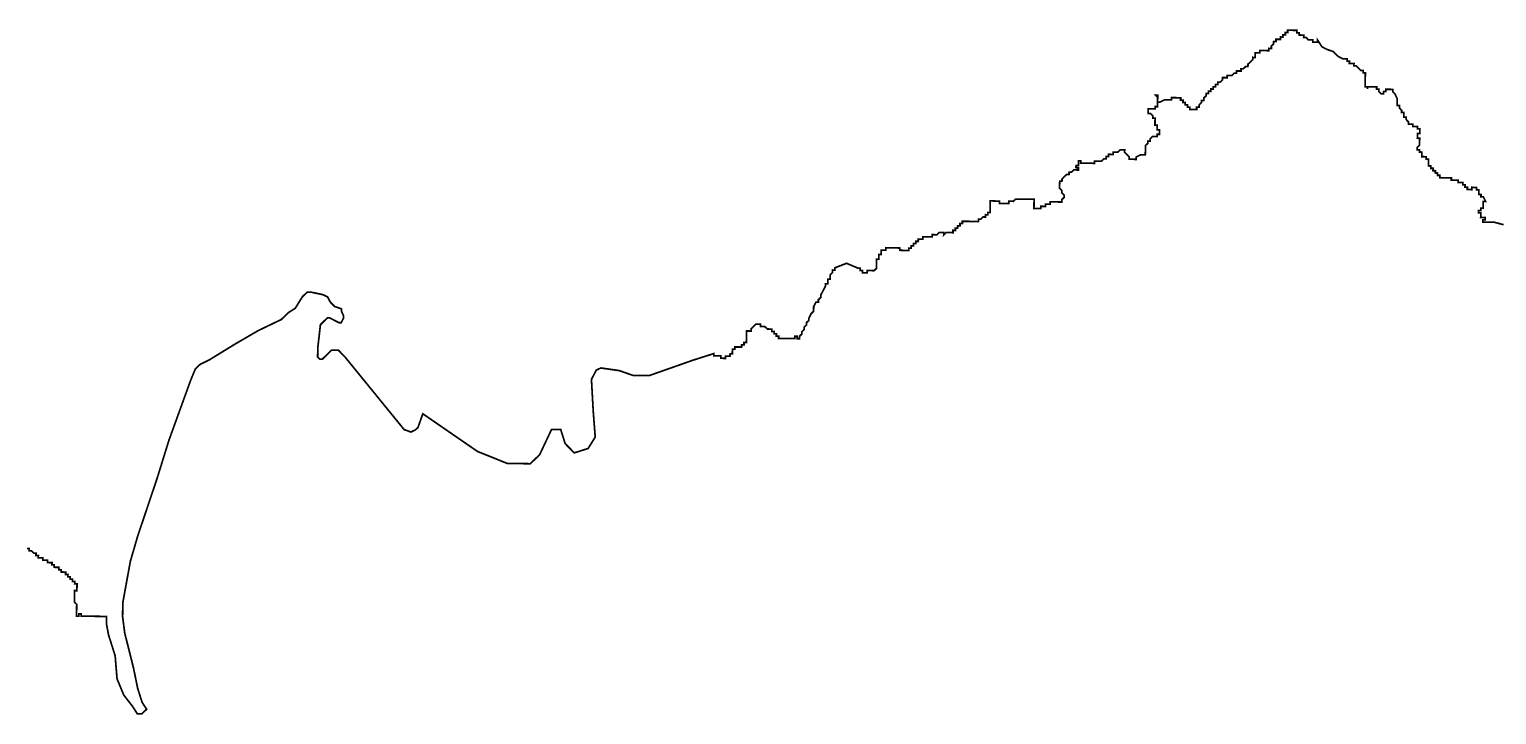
# Model space of a CAD drawing. Header units: metres. Extents: x 257673 to 289848, y 2129691 to 2228029.
# Drawn here: x 269211 to 271743, y 2154384 to 2155567 of the extents above; entities that cross this region are included whole.
import ezdxf

# ---------------------------------------------------------------- set-up
doc = ezdxf.new("R2010")
doc.units = ezdxf.units.M
doc.header["$MEASUREMENT"] = 0
doc.layers.add('HAZARDS LINE', color=1, linetype='Continuous')

msp = doc.modelspace()

# ---------------------------------------------------------------- linework, layer by layer
at = {"layer": 'HAZARDS LINE', "lineweight": 18}
msp.add_lwpolyline([(269206.3, 2154670.9, 2.98, 2.98, 0), (269210.2, 2154670.8, 2.98, 2.98, 0), (269210.2, 2154666.9, 2.98, 2.98, 0), (269214.1, 2154666.8, 2.98, 2.98, 0), (269218.1, 2154662.8, 2.98, 2.98, 0), (269222, 2154662.7, 2.98, 2.98, 0), (269222, 2154658.7, 2.98, 2.98, 0), (269226, 2154658.7, 2.98, 2.98, 0), (269225.9, 2154654.7, 2.98, 2.98, 0), (269229.9, 2154654.6, 2.98, 2.98, 0), (269233.8, 2154654.6, 2.98, 2.98, 0), (269233.8, 2154650.6, 2.98, 2.98, 0), (269237.8, 2154650.5, 2.98, 2.98, 0), (269241.7, 2154650.5, 2.98, 2.98, 0), (269241.7, 2154646.5, 2.98, 2.98, 0), (269245.7, 2154646.4, 2.98, 2.98, 0), (269249.6, 2154646.4, 2.98, 2.98, 0), (269249.6, 2154642.4, 2.98, 2.98, 0), (269253.5, 2154642.4, 2.98, 2.98, 0), (269253.5, 2154638.4, 2.98, 2.98, 0), (269257.5, 2154638.3, 2.98, 2.98, 0), (269261.4, 2154638.3, 2.98, 2.98, 0), (269261.4, 2154634.3, 2.98, 2.98, 0), (269265.3, 2154634.2, 2.98, 2.98, 0), (269265.3, 2154630.3, 2.98, 2.98, 0), (269269.3, 2154630.2, 2.98, 2.98, 0), (269273.2, 2154630.1, 2.98, 2.98, 0), (269273.2, 2154626.2, 2.98, 2.98, 0), (269277.2, 2154626.1, 2.98, 2.98, 0), (269277.1, 2154622.1, 2.98, 2.98, 0), (269281.1, 2154622.1, 2.98, 2.98, 0), (269281, 2154618.1, 2.98, 2.98, 0), (269285, 2154618, 2.98, 2.98, 0), (269284.9, 2154614.1, 2.98, 2.98, 0), (269288.9, 2154614, 2.98, 2.98, 0), (269288.8, 2154610, 2.98, 2.98, 0), (269292.8, 2154610, 2.98, 2.98, 0), (269292.8, 2154606, 2.98, 2.98, 0), (269292.7, 2154602, 2.98, 2.98, 0), (269292.6, 2154598, 2.98, 2.98, 0), (269288.7, 2154598.1, 2.98, 2.98, 0), (269288.6, 2154594.1, 2.98, 2.98, 0), (269288.5, 2154590.1, 2.98, 2.98, 0), (269288.5, 2154586.2, 2.98, 2.98, 0), (269288.4, 2154582.2, 2.98, 2.98, 0), (269288.4, 2154578.2, 2.98, 2.98, 0), (269292.3, 2154574.2, 2.98, 2.98, 0), (269292.2, 2154570.2, 2.98, 2.98, 0), (269292.2, 2154566.2, 2.98, 2.98, 0), (269292.1, 2154562.3, 2.98, 2.98, 0), (269292.1, 2154558.3, 2.98, 2.98, 0), (269292, 2154554.3, 2.98, 2.98, 0), (269296, 2154554.2, 2.98, 2.98, 0), (269296, 2154558.2, 2.98, 2.98, 0), (269300, 2154558.2, 2.98, 2.98, 0), (269299.9, 2154554.2, 2.98, 2.98, 0), (269303.9, 2154554.1, 2.98, 2.98, 0), (269307.9, 2154554.1, 2.98, 2.98, 0), (269311.9, 2154554, 2.98, 2.98, 0), (269315.8, 2154553.9, 2.98, 2.98, 0), (269319.8, 2154553.9, 2.98, 2.98, 0), (269323.8, 2154553.8, 2.98, 2.98, 0), (269327.8, 2154553.8, 2.98, 2.98, 0), (269343.7, 2154553.5, 2.98, 2.98, 0), (269343.5, 2154541.6, 2.98, 2.98, 0), (269347.2, 2154521.7, 2.98, 2.98, 0), (269358.6, 2154485.7, 2.98, 2.98, 0), (269361.9, 2154445.9, 2.98, 2.98, 0), (269373.5, 2154417.9, 2.98, 2.98, 0), (269389.1, 2154397.8, 2.98, 2.98, 0), (269396.8, 2154385.7, 2.98, 2.98, 0), (269404.8, 2154385.6, 2.98, 2.98, 0), (269408.8, 2154389.5, 2.98, 2.98, 0), (269412.9, 2154393.5, 2.98, 2.98, 0), (269405.1, 2154405.5, 2.98, 2.98, 0), (269397.5, 2154429.5, 2.98, 2.98, 0), (269390.1, 2154465.4, 2.98, 2.98, 0), (269375.1, 2154525.2, 2.98, 2.98, 0), (269371.5, 2154553.1, 2.98, 2.98, 0), (269371.8, 2154577, 2.98, 2.98, 0), (269384.8, 2154648.4, 2.98, 2.98, 0), (269397.4, 2154691.9, 2.98, 2.98, 0), (269430.7, 2154790.8, 2.98, 2.98, 0), (269451.6, 2154858.1, 2.98, 2.98, 0), (269488.9, 2154961, 2.98, 2.98, 0), (269497.1, 2154980.7, 2.98, 2.98, 0), (269505.2, 2154988.5, 2.98, 2.98, 0), (269521.2, 2154996.3, 2.98, 2.98, 0), (269565.3, 2155023.4, 2.98, 2.98, 0), (269605.4, 2155046.7, 2.98, 2.98, 0), (269629.5, 2155058.3, 2.98, 2.98, 0), (269645.5, 2155066, 2.98, 2.98, 0), (269657.6, 2155077.7, 2.98, 2.98, 0), (269669.6, 2155085.5, 2.98, 2.98, 0), (269681.8, 2155105.2, 2.98, 2.98, 0), (269689.9, 2155113, 2.98, 2.98, 0), (269697.9, 2155112.9, 2.98, 2.98, 0), (269717.7, 2155108.7, 2.98, 2.98, 0), (269725.6, 2155104.6, 2.98, 2.98, 0), (269729.4, 2155096.6, 2.98, 2.98, 0), (269737.3, 2155088.5, 2.98, 2.98, 0), (269749.1, 2155084.3, 2.98, 2.98, 0), (269749.1, 2155080.4, 2.98, 2.98, 0), (269752.9, 2155072.4, 2.98, 2.98, 0), (269752.9, 2155068.4, 2.98, 2.98, 0), (269748.8, 2155060.5, 2.98, 2.98, 0), (269744.8, 2155060.5, 2.98, 2.98, 0), (269736.9, 2155064.6, 2.98, 2.98, 0), (269729, 2155068.7, 2.98, 2.98, 0), (269725, 2155068.8, 2.98, 2.98, 0), (269717, 2155061, 2.98, 2.98, 0), (269712.9, 2155057, 2.98, 2.98, 0), (269708.4, 2155017.3, 2.98, 2.98, 0), (269708.1, 2155001.4, 2.98, 2.98, 0), (269712, 2154997.4, 2.98, 2.98, 0), (269716, 2154997.3, 2.98, 2.98, 0), (269720.1, 2155001.3, 2.98, 2.98, 0), (269724.1, 2155005.2, 2.98, 2.98, 0), (269732.2, 2155013, 2.98, 2.98, 0), (269740.1, 2155012.9, 2.98, 2.98, 0), (269744.1, 2155012.8, 2.98, 2.98, 0), (269755.8, 2155000.7, 2.98, 2.98, 0), (269857.4, 2154876, 2.98, 2.98, 0), (269869.2, 2154871.8, 2.98, 2.98, 0), (269877.2, 2154875.7, 2.98, 2.98, 0), (269881.3, 2154879.6, 2.98, 2.98, 0), (269889.6, 2154903.3, 2.98, 2.98, 0), (269984, 2154838.3, 2.98, 2.98, 0), (270035.4, 2154817.6, 2.98, 2.98, 0), (270075.1, 2154817.1, 2.98, 2.98, 0), (270091.3, 2154832.7, 2.98, 2.98, 0), (270111.8, 2154876.2, 2.98, 2.98, 0), (270127.7, 2154875.9, 2.98, 2.98, 0), (270135.3, 2154851.9, 2.98, 2.98, 0), (270151, 2154835.8, 2.98, 2.98, 0), (270174.9, 2154843.4, 2.98, 2.98, 0), (270187.2, 2154863.1, 2.98, 2.98, 0), (270183.8, 2154906.9, 2.98, 2.98, 0), (270180.7, 2154962.6, 2.98, 2.98, 0), (270188.9, 2154978.4, 2.98, 2.98, 0), (270196.9, 2154982.3, 2.98, 2.98, 0), (270228.6, 2154977.8, 2.98, 2.98, 0), (270252.3, 2154969.5, 2.98, 2.98, 0), (270280.2, 2154969.1, 2.98, 2.98, 0), (270356.1, 2154995.8, 2.98, 2.98, 0), (270392.1, 2155007.2, 2.98, 2.98, 0), (270392, 2155003.2, 2.98, 2.98, 0), (270396, 2155003.2, 2.98, 2.98, 0), (270399.9, 2155003.1, 2.98, 2.98, 0), (270403.9, 2155003, 2.98, 2.98, 0), (270403.9, 2154999.1, 2.98, 2.98, 0), (270407.8, 2154999, 2.98, 2.98, 0), (270411.8, 2154999, 2.98, 2.98, 0), (270411.9, 2155002.9, 2.98, 2.98, 0), (270415.8, 2155002.9, 2.98, 2.98, 0), (270419.8, 2155002.8, 2.98, 2.98, 0), (270419.9, 2155006.8, 2.98, 2.98, 0), (270423.9, 2155006.7, 2.98, 2.98, 0), (270423.9, 2155010.7, 2.98, 2.98, 0), (270424, 2155014.7, 2.98, 2.98, 0), (270427.9, 2155014.6, 2.98, 2.98, 0), (270428, 2155018.6, 2.98, 2.98, 0), (270432, 2155018.5, 2.98, 2.98, 0), (270436, 2155018.5, 2.98, 2.98, 0), (270439.9, 2155018.4, 2.98, 2.98, 0), (270440, 2155022.4, 2.98, 2.98, 0), (270444, 2155022.3, 2.98, 2.98, 0), (270444, 2155026.3, 2.98, 2.98, 0), (270448, 2155026.2, 2.98, 2.98, 0), (270448.1, 2155030.2, 2.98, 2.98, 0), (270448.1, 2155034.2, 2.98, 2.98, 0), (270448.2, 2155038.2, 2.98, 2.98, 0), (270448.2, 2155042.2, 2.98, 2.98, 0), (270448.3, 2155046.1, 2.98, 2.98, 0), (270452.3, 2155046.1, 2.98, 2.98, 0), (270456.2, 2155046, 2.98, 2.98, 0), (270456.3, 2155050, 2.98, 2.98, 0), (270460.3, 2155053.9, 2.98, 2.98, 0), (270464.4, 2155057.8, 2.98, 2.98, 0), (270468.3, 2155057.8, 2.98, 2.98, 0), (270472.3, 2155057.7, 2.98, 2.98, 0), (270472.3, 2155053.7, 2.98, 2.98, 0), (270476.2, 2155053.7, 2.98, 2.98, 0), (270480.2, 2155053.6, 2.98, 2.98, 0), (270484.1, 2155049.6, 2.98, 2.98, 0), (270488.1, 2155049.5, 2.98, 2.98, 0), (270492.1, 2155049.5, 2.98, 2.98, 0), (270492, 2155045.5, 2.98, 2.98, 0), (270496, 2155045.4, 2.98, 2.98, 0), (270495.9, 2155041.4, 2.98, 2.98, 0), (270499.9, 2155041.4, 2.98, 2.98, 0), (270499.8, 2155037.4, 2.98, 2.98, 0), (270503.8, 2155037.3, 2.98, 2.98, 0), (270503.8, 2155033.4, 2.98, 2.98, 0), (270507.7, 2155033.3, 2.98, 2.98, 0), (270511.7, 2155033.3, 2.98, 2.98, 0), (270515.7, 2155033.2, 2.98, 2.98, 0), (270519.7, 2155033.1, 2.98, 2.98, 0), (270523.6, 2155033.1, 2.98, 2.98, 0), (270527.6, 2155033, 2.98, 2.98, 0), (270531.6, 2155033, 2.98, 2.98, 0), (270531.6, 2155036.9, 2.98, 2.98, 0), (270535.6, 2155036.9, 2.98, 2.98, 0), (270535.6, 2155032.9, 2.98, 2.98, 0), (270539.5, 2155032.8, 2.98, 2.98, 0), (270539.6, 2155036.8, 2.98, 2.98, 0), (270543.6, 2155040.7, 2.98, 2.98, 0), (270543.7, 2155044.7, 2.98, 2.98, 0), (270547.7, 2155048.6, 2.98, 2.98, 0), (270547.8, 2155052.6, 2.98, 2.98, 0), (270551.8, 2155056.5, 2.98, 2.98, 0), (270551.9, 2155060.5, 2.98, 2.98, 0), (270555.9, 2155064.4, 2.98, 2.98, 0), (270556, 2155068.4, 2.98, 2.98, 0), (270560.1, 2155076.3, 2.98, 2.98, 0), (270564.1, 2155080.2, 2.98, 2.98, 0), (270564.2, 2155084.2, 2.98, 2.98, 0), (270564.2, 2155088.1, 2.98, 2.98, 0), (270568.3, 2155096, 2.98, 2.98, 0), (270572.3, 2155096, 2.98, 2.98, 0), (270572.3, 2155100, 2.98, 2.98, 0), (270576.4, 2155103.9, 2.98, 2.98, 0), (270576.4, 2155107.8, 2.98, 2.98, 0), (270584.6, 2155123.6, 2.98, 2.98, 0), (270584.7, 2155127.6, 2.98, 2.98, 0), (270588.7, 2155127.5, 2.98, 2.98, 0), (270588.7, 2155131.5, 2.98, 2.98, 0), (270588.8, 2155135.5, 2.98, 2.98, 0), (270592.7, 2155135.4, 2.98, 2.98, 0), (270592.8, 2155139.4, 2.98, 2.98, 0), (270592.9, 2155143.4, 2.98, 2.98, 0), (270596.9, 2155147.3, 2.98, 2.98, 0), (270597, 2155151.3, 2.98, 2.98, 0), (270600.9, 2155151.2, 2.98, 2.98, 0), (270601, 2155155.2, 2.98, 2.98, 0), (270621, 2155162.9, 2.98, 2.98, 0), (270640.7, 2155154.6, 2.98, 2.98, 0), (270644.7, 2155154.6, 2.98, 2.98, 0), (270644.7, 2155150.6, 2.98, 2.98, 0), (270648.6, 2155150.5, 2.98, 2.98, 0), (270648.6, 2155146.5, 2.98, 2.98, 0), (270652.5, 2155146.5, 2.98, 2.98, 0), (270656.5, 2155146.4, 2.98, 2.98, 0), (270656.6, 2155150.4, 2.98, 2.98, 0), (270660.6, 2155150.3, 2.98, 2.98, 0), (270664.5, 2155150.3, 2.98, 2.98, 0), (270668.5, 2155150.2, 2.98, 2.98, 0), (270672.5, 2155154.1, 2.98, 2.98, 0), (270672.6, 2155158.1, 2.98, 2.98, 0), (270672.7, 2155162.1, 2.98, 2.98, 0), (270672.7, 2155166.1, 2.98, 2.98, 0), (270672.8, 2155170, 2.98, 2.98, 0), (270676.7, 2155170, 2.98, 2.98, 0), (270676.8, 2155174, 2.98, 2.98, 0), (270676.9, 2155177.9, 2.98, 2.98, 0), (270680.8, 2155177.9, 2.98, 2.98, 0), (270680.9, 2155181.8, 2.98, 2.98, 0), (270681, 2155185.8, 2.98, 2.98, 0), (270684.9, 2155185.8, 2.98, 2.98, 0), (270688.9, 2155185.7, 2.98, 2.98, 0), (270689, 2155189.7, 2.98, 2.98, 0), (270692.9, 2155189.6, 2.98, 2.98, 0), (270696.9, 2155189.6, 2.98, 2.98, 0), (270700.9, 2155189.5, 2.98, 2.98, 0), (270704.9, 2155189.4, 2.98, 2.98, 0), (270708.8, 2155189.4, 2.98, 2.98, 0), (270712.8, 2155189.3, 2.98, 2.98, 0), (270712.8, 2155185.4, 2.98, 2.98, 0), (270716.7, 2155185.3, 2.98, 2.98, 0), (270720.7, 2155185.2, 2.98, 2.98, 0), (270724.7, 2155185.2, 2.98, 2.98, 0), (270728.7, 2155185.1, 2.98, 2.98, 0), (270728.7, 2155189.1, 2.98, 2.98, 0), (270732.7, 2155189, 2.98, 2.98, 0), (270732.8, 2155193, 2.98, 2.98, 0), (270736.7, 2155192.9, 2.98, 2.98, 0), (270736.8, 2155196.9, 2.98, 2.98, 0), (270740.8, 2155196.9, 2.98, 2.98, 0), (270740.8, 2155200.8, 2.98, 2.98, 0), (270744.8, 2155200.8, 2.98, 2.98, 0), (270744.9, 2155204.8, 2.98, 2.98, 0), (270748.8, 2155204.7, 2.98, 2.98, 0), (270752.8, 2155204.6, 2.98, 2.98, 0), (270752.9, 2155208.6, 2.98, 2.98, 0), (270756.8, 2155208.6, 2.98, 2.98, 0), (270760.8, 2155208.5, 2.98, 2.98, 0), (270764.8, 2155208.4, 2.98, 2.98, 0), (270768.8, 2155208.4, 2.98, 2.98, 0), (270768.8, 2155212.4, 2.98, 2.98, 0), (270772.8, 2155212.3, 2.98, 2.98, 0), (270776.8, 2155212.2, 2.98, 2.98, 0), (270780.8, 2155216.2, 2.98, 2.98, 0), (270784.8, 2155216.1, 2.98, 2.98, 0), (270788.8, 2155216, 2.98, 2.98, 0), (270788.7, 2155212.1, 2.98, 2.98, 0), (270792.7, 2155216, 2.98, 2.98, 0), (270796.7, 2155215.9, 2.98, 2.98, 0), (270800.7, 2155215.9, 2.98, 2.98, 0), (270804.7, 2155215.8, 2.98, 2.98, 0), (270804.7, 2155219.8, 2.98, 2.98, 0), (270808.7, 2155219.7, 2.98, 2.98, 0), (270808.7, 2155223.7, 2.98, 2.98, 0), (270812.7, 2155223.6, 2.98, 2.98, 0), (270812.8, 2155227.6, 2.98, 2.98, 0), (270816.8, 2155227.6, 2.98, 2.98, 0), (270816.8, 2155231.5, 2.98, 2.98, 0), (270820.8, 2155231.5, 2.98, 2.98, 0), (270820.8, 2155235.4, 2.98, 2.98, 0), (270824.8, 2155235.4, 2.98, 2.98, 0), (270828.8, 2155235.3, 2.98, 2.98, 0), (270832.8, 2155235.3, 2.98, 2.98, 0), (270836.7, 2155235.2, 2.98, 2.98, 0), (270840.7, 2155235.1, 2.98, 2.98, 0), (270844.7, 2155235.1, 2.98, 2.98, 0), (270848.7, 2155235, 2.98, 2.98, 0), (270848.7, 2155239, 2.98, 2.98, 0), (270852.7, 2155238.9, 2.98, 2.98, 0), (270856.7, 2155242.9, 2.98, 2.98, 0), (270860.7, 2155242.8, 2.98, 2.98, 0), (270860.8, 2155246.8, 2.98, 2.98, 0), (270864.7, 2155246.7, 2.98, 2.98, 0), (270864.8, 2155250.7, 2.98, 2.98, 0), (270868.8, 2155250.6, 2.98, 2.98, 0), (270868.8, 2155254.6, 2.98, 2.98, 0), (270868.9, 2155258.6, 2.98, 2.98, 0), (270869, 2155266.5, 2.98, 2.98, 0), (270869.1, 2155270.5, 2.98, 2.98, 0), (270873.1, 2155270.5, 2.98, 2.98, 0), (270877, 2155270.4, 2.98, 2.98, 0), (270881, 2155270.3, 2.98, 2.98, 0), (270885, 2155270.3, 2.98, 2.98, 0), (270884.9, 2155266.3, 2.98, 2.98, 0), (270888.9, 2155266.2, 2.98, 2.98, 0), (270892.9, 2155266.2, 2.98, 2.98, 0), (270896.8, 2155266.1, 2.98, 2.98, 0), (270900.8, 2155266.1, 2.98, 2.98, 0), (270900.9, 2155270, 2.98, 2.98, 0), (270904.9, 2155270, 2.98, 2.98, 0), (270908.8, 2155269.9, 2.98, 2.98, 0), (270912.9, 2155273.8, 2.98, 2.98, 0), (270916.8, 2155273.8, 2.98, 2.98, 0), (270920.8, 2155273.7, 2.98, 2.98, 0), (270924.8, 2155273.7, 2.98, 2.98, 0), (270928.8, 2155273.6, 2.98, 2.98, 0), (270932.7, 2155273.5, 2.98, 2.98, 0), (270936.7, 2155273.5, 2.98, 2.98, 0), (270940.7, 2155273.4, 2.98, 2.98, 0), (270944.7, 2155273.4, 2.98, 2.98, 0), (270944.6, 2155269.4, 2.98, 2.98, 0), (270944.5, 2155265.4, 2.98, 2.98, 0), (270944.5, 2155261.4, 2.98, 2.98, 0), (270944.4, 2155257.5, 2.98, 2.98, 0), (270948.4, 2155257.4, 2.98, 2.98, 0), (270952.4, 2155257.3, 2.98, 2.98, 0), (270956.3, 2155257.3, 2.98, 2.98, 0), (270956.4, 2155261.3, 2.98, 2.98, 0), (270960.4, 2155261.2, 2.98, 2.98, 0), (270964.4, 2155261.1, 2.98, 2.98, 0), (270964.4, 2155265.1, 2.98, 2.98, 0), (270968.4, 2155265.1, 2.98, 2.98, 0), (270972.4, 2155265, 2.98, 2.98, 0), (270972.4, 2155269, 2.98, 2.98, 0), (270976.4, 2155268.9, 2.98, 2.98, 0), (270980.4, 2155268.9, 2.98, 2.98, 0), (270984.4, 2155268.8, 2.98, 2.98, 0), (270988.3, 2155268.7, 2.98, 2.98, 0), (270992.3, 2155268.7, 2.98, 2.98, 0), (270992.4, 2155272.7, 2.98, 2.98, 0), (270996.4, 2155276.6, 2.98, 2.98, 0), (270996.5, 2155280.6, 2.98, 2.98, 0), (270992.5, 2155284.6, 2.98, 2.98, 0), (270992.6, 2155288.6, 2.98, 2.98, 0), (270988.7, 2155292.6, 2.98, 2.98, 0), (270988.7, 2155296.6, 2.98, 2.98, 0), (270988.8, 2155300.5, 2.98, 2.98, 0), (270988.9, 2155304.5, 2.98, 2.98, 0), (270992.8, 2155304.5, 2.98, 2.98, 0), (270992.9, 2155308.4, 2.98, 2.98, 0), (270996.9, 2155312.4, 2.98, 2.98, 0), (271001, 2155316.3, 2.98, 2.98, 0), (271004.9, 2155316.2, 2.98, 2.98, 0), (271005, 2155320.2, 2.98, 2.98, 0), (271009, 2155320.1, 2.98, 2.98, 0), (271013, 2155324, 2.98, 2.98, 0), (271017, 2155324, 2.98, 2.98, 0), (271021, 2155323.9, 2.98, 2.98, 0), (271021, 2155327.9, 2.98, 2.98, 0), (271017, 2155328, 2.98, 2.98, 0), (271017.1, 2155331.9, 2.98, 2.98, 0), (271021.1, 2155331.9, 2.98, 2.98, 0), (271021.1, 2155335.9, 2.98, 2.98, 0), (271021.2, 2155339.8, 2.98, 2.98, 0), (271025.2, 2155339.8, 2.98, 2.98, 0), (271025.1, 2155335.8, 2.98, 2.98, 0), (271029.1, 2155335.7, 2.98, 2.98, 0), (271033.1, 2155335.7, 2.98, 2.98, 0), (271037, 2155335.6, 2.98, 2.98, 0), (271041, 2155335.6, 2.98, 2.98, 0), (271045, 2155335.5, 2.98, 2.98, 0), (271049, 2155335.4, 2.98, 2.98, 0), (271049, 2155339.4, 2.98, 2.98, 0), (271053, 2155339.4, 2.98, 2.98, 0), (271057, 2155339.3, 2.98, 2.98, 0), (271060.9, 2155339.2, 2.98, 2.98, 0), (271065, 2155343.2, 2.98, 2.98, 0), (271068.9, 2155343.1, 2.98, 2.98, 0), (271069, 2155347.1, 2.98, 2.98, 0), (271073, 2155347, 2.98, 2.98, 0), (271073, 2155351, 2.98, 2.98, 0), (271077, 2155350.9, 2.98, 2.98, 0), (271081, 2155350.9, 2.98, 2.98, 0), (271081, 2155354.8, 2.98, 2.98, 0), (271085, 2155354.8, 2.98, 2.98, 0), (271089, 2155354.7, 2.98, 2.98, 0), (271093, 2155358.6, 2.98, 2.98, 0), (271097, 2155358.6, 2.98, 2.98, 0), (271101, 2155358.5, 2.98, 2.98, 0), (271100.9, 2155354.6, 2.98, 2.98, 0), (271104.8, 2155350.5, 2.98, 2.98, 0), (271108.8, 2155346.5, 2.98, 2.98, 0), (271108.7, 2155342.5, 2.98, 2.98, 0), (271112.7, 2155342.5, 2.98, 2.98, 0), (271116.6, 2155342.4, 2.98, 2.98, 0), (271120.6, 2155342.3, 2.98, 2.98, 0), (271120.7, 2155346.3, 2.98, 2.98, 0), (271128.7, 2155350.2, 2.98, 2.98, 0), (271132.7, 2155350.1, 2.98, 2.98, 0), (271136.6, 2155350, 2.98, 2.98, 0), (271136.7, 2155354, 2.98, 2.98, 0), (271136.8, 2155358, 2.98, 2.98, 0), (271136.8, 2155362, 2.98, 2.98, 0), (271136.9, 2155366, 2.98, 2.98, 0), (271140.9, 2155369.9, 2.98, 2.98, 0), (271141, 2155373.8, 2.98, 2.98, 0), (271144.9, 2155373.8, 2.98, 2.98, 0), (271145, 2155377.8, 2.98, 2.98, 0), (271149, 2155381.7, 2.98, 2.98, 0), (271153, 2155381.6, 2.98, 2.98, 0), (271157, 2155381.6, 2.98, 2.98, 0), (271157, 2155385.5, 2.98, 2.98, 0), (271161, 2155385.5, 2.98, 2.98, 0), (271161.1, 2155389.5, 2.98, 2.98, 0), (271161.1, 2155393.4, 2.98, 2.98, 0), (271157.2, 2155393.5, 2.98, 2.98, 0), (271157.2, 2155397.5, 2.98, 2.98, 0), (271157.3, 2155401.4, 2.98, 2.98, 0), (271153.3, 2155401.5, 2.98, 2.98, 0), (271153.4, 2155405.5, 2.98, 2.98, 0), (271153.4, 2155409.4, 2.98, 2.98, 0), (271153.5, 2155413.4, 2.98, 2.98, 0), (271149.5, 2155413.5, 2.98, 2.98, 0), (271149.6, 2155417.5, 2.98, 2.98, 0), (271145.6, 2155421.5, 2.98, 2.98, 0), (271141.7, 2155421.5, 2.98, 2.98, 0), (271141.7, 2155425.5, 2.98, 2.98, 0), (271141.8, 2155429.5, 2.98, 2.98, 0), (271145.8, 2155429.4, 2.98, 2.98, 0), (271149.7, 2155429.4, 2.98, 2.98, 0), (271153.7, 2155429.3, 2.98, 2.98, 0), (271153.8, 2155433.3, 2.98, 2.98, 0), (271157.7, 2155433.2, 2.98, 2.98, 0), (271157.8, 2155437.2, 2.98, 2.98, 0), (271157.9, 2155441.2, 2.98, 2.98, 0), (271157.9, 2155445.2, 2.98, 2.98, 0), (271158, 2155449.1, 2.98, 2.98, 0), (271154.1, 2155453.2, 2.98, 2.98, 0), (271158, 2155453.1, 2.98, 2.98, 0), (271158, 2155449.1, 2.98, 2.98, 0), (271157.9, 2155445.2, 2.98, 2.98, 0), (271157.9, 2155441.2, 2.98, 2.98, 0), (271161.8, 2155441.1, 2.98, 2.98, 0), (271169.9, 2155445, 2.98, 2.98, 0), (271173.8, 2155444.9, 2.98, 2.98, 0), (271177.8, 2155444.9, 2.98, 2.98, 0), (271181.8, 2155444.8, 2.98, 2.98, 0), (271181.8, 2155448.8, 2.98, 2.98, 0), (271185.8, 2155448.7, 2.98, 2.98, 0), (271189.8, 2155448.7, 2.98, 2.98, 0), (271193.8, 2155448.6, 2.98, 2.98, 0), (271197.7, 2155448.6, 2.98, 2.98, 0), (271197.7, 2155444.6, 2.98, 2.98, 0), (271201.7, 2155444.5, 2.98, 2.98, 0), (271201.6, 2155440.5, 2.98, 2.98, 0), (271205.6, 2155440.5, 2.98, 2.98, 0), (271205.5, 2155436.5, 2.98, 2.98, 0), (271209.5, 2155436.4, 2.98, 2.98, 0), (271209.4, 2155432.5, 2.98, 2.98, 0), (271213.4, 2155432.4, 2.98, 2.98, 0), (271213.3, 2155428.4, 2.98, 2.98, 0), (271217.3, 2155428.4, 2.98, 2.98, 0), (271221.3, 2155428.3, 2.98, 2.98, 0), (271225.3, 2155428.3, 2.98, 2.98, 0), (271225.3, 2155432.2, 2.98, 2.98, 0), (271229.3, 2155432.2, 2.98, 2.98, 0), (271229.4, 2155436.2, 2.98, 2.98, 0), (271233.4, 2155440.1, 2.98, 2.98, 0), (271233.4, 2155444, 2.98, 2.98, 0), (271237.4, 2155444, 2.98, 2.98, 0), (271237.5, 2155448, 2.98, 2.98, 0), (271241.5, 2155451.9, 2.98, 2.98, 0), (271241.6, 2155455.9, 2.98, 2.98, 0), (271245.6, 2155455.8, 2.98, 2.98, 0), (271245.6, 2155459.8, 2.98, 2.98, 0), (271249.6, 2155459.7, 2.98, 2.98, 0), (271249.6, 2155463.7, 2.98, 2.98, 0), (271253.6, 2155463.6, 2.98, 2.98, 0), (271253.7, 2155467.6, 2.98, 2.98, 0), (271257.7, 2155467.5, 2.98, 2.98, 0), (271257.7, 2155471.5, 2.98, 2.98, 0), (271261.7, 2155471.5, 2.98, 2.98, 0), (271261.7, 2155475.4, 2.98, 2.98, 0), (271265.7, 2155475.4, 2.98, 2.98, 0), (271269.8, 2155479.3, 2.98, 2.98, 0), (271269.8, 2155483.3, 2.98, 2.98, 0), (271273.8, 2155483.2, 2.98, 2.98, 0), (271277.8, 2155483.2, 2.98, 2.98, 0), (271277.8, 2155487.1, 2.98, 2.98, 0), (271281.8, 2155487.1, 2.98, 2.98, 0), (271285.8, 2155487, 2.98, 2.98, 0), (271289.8, 2155490.9, 2.98, 2.98, 0), (271293.8, 2155490.9, 2.98, 2.98, 0), (271293.8, 2155494.8, 2.98, 2.98, 0), (271297.8, 2155494.8, 2.98, 2.98, 0), (271301.8, 2155494.7, 2.98, 2.98, 0), (271301.8, 2155498.7, 2.98, 2.98, 0), (271305.8, 2155498.6, 2.98, 2.98, 0), (271309.9, 2155502.6, 2.98, 2.98, 0), (271313.8, 2155502.5, 2.98, 2.98, 0), (271313.9, 2155506.5, 2.98, 2.98, 0), (271317.9, 2155510.4, 2.98, 2.98, 0), (271322, 2155514.3, 2.98, 2.98, 0), (271322, 2155518.3, 2.98, 2.98, 0), (271326, 2155518.2, 2.98, 2.98, 0), (271326.1, 2155522.2, 2.98, 2.98, 0), (271326.1, 2155526.2, 2.98, 2.98, 0), (271330.1, 2155526.1, 2.98, 2.98, 0), (271334.1, 2155526.1, 2.98, 2.98, 0), (271334.1, 2155530, 2.98, 2.98, 0), (271338.1, 2155530, 2.98, 2.98, 0), (271342.1, 2155529.9, 2.98, 2.98, 0), (271346, 2155529.9, 2.98, 2.98, 0), (271350, 2155529.8, 2.98, 2.98, 0), (271350.1, 2155533.8, 2.98, 2.98, 0), (271354.1, 2155533.7, 2.98, 2.98, 0), (271354.1, 2155537.7, 2.98, 2.98, 0), (271358.1, 2155541.6, 2.98, 2.98, 0), (271358.2, 2155545.6, 2.98, 2.98, 0), (271362.2, 2155545.5, 2.98, 2.98, 0), (271362.2, 2155549.5, 2.98, 2.98, 0), (271366.2, 2155549.4, 2.98, 2.98, 0), (271370.2, 2155549.4, 2.98, 2.98, 0), (271370.2, 2155553.4, 2.98, 2.98, 0), (271374.2, 2155553.3, 2.98, 2.98, 0), (271374.3, 2155557.3, 2.98, 2.98, 0), (271378.3, 2155557.2, 2.98, 2.98, 0), (271378.3, 2155561.2, 2.98, 2.98, 0), (271382.3, 2155561.1, 2.98, 2.98, 0), (271382.3, 2155565.1, 2.98, 2.98, 0), (271386.3, 2155565, 2.98, 2.98, 0), (271390.3, 2155565, 2.98, 2.98, 0), (271394.3, 2155564.9, 2.98, 2.98, 0), (271398.2, 2155564.9, 2.98, 2.98, 0), (271398.2, 2155560.9, 2.98, 2.98, 0), (271402.2, 2155560.8, 2.98, 2.98, 0), (271402.1, 2155556.9, 2.98, 2.98, 0), (271406.1, 2155556.8, 2.98, 2.98, 0), (271410.1, 2155556.7, 2.98, 2.98, 0), (271410, 2155552.8, 2.98, 2.98, 0), (271414, 2155552.7, 2.98, 2.98, 0), (271417.9, 2155548.7, 2.98, 2.98, 0), (271421.9, 2155548.6, 2.98, 2.98, 0), (271425.8, 2155548.6, 2.98, 2.98, 0), (271425.8, 2155544.6, 2.98, 2.98, 0), (271429.8, 2155544.5, 2.98, 2.98, 0), (271433.7, 2155544.5, 2.98, 2.98, 0), (271433.8, 2155548.4, 2.98, 2.98, 0), (271441.6, 2155536.4, 2.98, 2.98, 0), (271449.5, 2155532.3, 2.98, 2.98, 0), (271461.3, 2155528.1, 2.98, 2.98, 0), (271465.2, 2155524.1, 2.98, 2.98, 0), (271469.1, 2155520.1, 2.98, 2.98, 0), (271477, 2155516, 2.98, 2.98, 0), (271481, 2155515.9, 2.98, 2.98, 0), (271485, 2155515.9, 2.98, 2.98, 0), (271484.9, 2155511.9, 2.98, 2.98, 0), (271488.9, 2155511.8, 2.98, 2.98, 0), (271488.8, 2155507.9, 2.98, 2.98, 0), (271492.8, 2155507.8, 2.98, 2.98, 0), (271496.8, 2155507.7, 2.98, 2.98, 0), (271496.7, 2155503.8, 2.98, 2.98, 0), (271500.7, 2155503.7, 2.98, 2.98, 0), (271504.6, 2155499.7, 2.98, 2.98, 0), (271508.5, 2155495.6, 2.98, 2.98, 0), (271512.5, 2155495.6, 2.98, 2.98, 0), (271512.5, 2155491.6, 2.98, 2.98, 0), (271516.4, 2155491.5, 2.98, 2.98, 0), (271516.4, 2155487.6, 2.98, 2.98, 0), (271516.3, 2155483.6, 2.98, 2.98, 0), (271516.3, 2155479.6, 2.98, 2.98, 0), (271516.2, 2155475.6, 2.98, 2.98, 0), (271516.1, 2155471.7, 2.98, 2.98, 0), (271516.1, 2155467.7, 2.98, 2.98, 0), (271520.1, 2155467.6, 2.98, 2.98, 0), (271520, 2155463.7, 2.98, 2.98, 0), (271520.1, 2155467.6, 2.98, 2.98, 0), (271524, 2155467.6, 2.98, 2.98, 0), (271528, 2155467.5, 2.98, 2.98, 0), (271532, 2155467.5, 2.98, 2.98, 0), (271536, 2155467.4, 2.98, 2.98, 0), (271535.9, 2155463.4, 2.98, 2.98, 0), (271539.9, 2155463.4, 2.98, 2.98, 0), (271539.8, 2155459.4, 2.98, 2.98, 0), (271543.7, 2155455.3, 2.98, 2.98, 0), (271547.7, 2155455.3, 2.98, 2.98, 0), (271547.8, 2155459.3, 2.98, 2.98, 0), (271551.7, 2155459.2, 2.98, 2.98, 0), (271551.8, 2155463.2, 2.98, 2.98, 0), (271555.8, 2155463.1, 2.98, 2.98, 0), (271559.7, 2155463.1, 2.98, 2.98, 0), (271563.7, 2155463, 2.98, 2.98, 0), (271563.7, 2155459, 2.98, 2.98, 0), (271567.6, 2155455, 2.98, 2.98, 0), (271571.4, 2155447, 2.98, 2.98, 0), (271571.4, 2155443, 2.98, 2.98, 0), (271571.3, 2155439, 2.98, 2.98, 0), (271571.3, 2155435.1, 2.98, 2.98, 0), (271575.2, 2155435, 2.98, 2.98, 0), (271575.2, 2155431, 2.98, 2.98, 0), (271579.1, 2155427, 2.98, 2.98, 0), (271579, 2155423, 2.98, 2.98, 0), (271583, 2155423, 2.98, 2.98, 0), (271582.9, 2155419, 2.98, 2.98, 0), (271582.9, 2155415, 2.98, 2.98, 0), (271586.9, 2155414.9, 2.98, 2.98, 0), (271586.8, 2155411, 2.98, 2.98, 0), (271590.7, 2155406.9, 2.98, 2.98, 0), (271590.7, 2155403, 2.98, 2.98, 0), (271594.6, 2155402.9, 2.98, 2.98, 0), (271598.6, 2155402.8, 2.98, 2.98, 0), (271598.6, 2155398.9, 2.98, 2.98, 0), (271602.5, 2155398.8, 2.98, 2.98, 0), (271606.5, 2155398.7, 2.98, 2.98, 0), (271606.4, 2155394.8, 2.98, 2.98, 0), (271610.4, 2155394.7, 2.98, 2.98, 0), (271610.4, 2155390.7, 2.98, 2.98, 0), (271610.3, 2155386.8, 2.98, 2.98, 0), (271606.3, 2155386.8, 2.98, 2.98, 0), (271606.3, 2155382.8, 2.98, 2.98, 0), (271606.2, 2155378.9, 2.98, 2.98, 0), (271610.2, 2155378.8, 2.98, 2.98, 0), (271610.1, 2155374.8, 2.98, 2.98, 0), (271610.1, 2155370.9, 2.98, 2.98, 0), (271610, 2155366.9, 2.98, 2.98, 0), (271606, 2155363, 2.98, 2.98, 0), (271605.9, 2155359, 2.98, 2.98, 0), (271609.9, 2155358.9, 2.98, 2.98, 0), (271609.8, 2155355, 2.98, 2.98, 0), (271613.8, 2155354.9, 2.98, 2.98, 0), (271613.7, 2155350.9, 2.98, 2.98, 0), (271613.7, 2155346.9, 2.98, 2.98, 0), (271617.7, 2155346.9, 2.98, 2.98, 0), (271621.6, 2155346.8, 2.98, 2.98, 0), (271621.6, 2155342.9, 2.98, 2.98, 0), (271625.5, 2155342.8, 2.98, 2.98, 0), (271625.5, 2155338.8, 2.98, 2.98, 0), (271625.4, 2155334.8, 2.98, 2.98, 0), (271625.4, 2155330.9, 2.98, 2.98, 0), (271629.3, 2155330.8, 2.98, 2.98, 0), (271629.3, 2155326.8, 2.98, 2.98, 0), (271633.3, 2155326.8, 2.98, 2.98, 0), (271633.2, 2155322.8, 2.98, 2.98, 0), (271637.2, 2155322.7, 2.98, 2.98, 0), (271637.1, 2155318.8, 2.98, 2.98, 0), (271641.1, 2155318.7, 2.98, 2.98, 0), (271641, 2155314.7, 2.98, 2.98, 0), (271645, 2155314.7, 2.98, 2.98, 0), (271645, 2155310.7, 2.98, 2.98, 0), (271648.9, 2155310.6, 2.98, 2.98, 0), (271652.9, 2155310.6, 2.98, 2.98, 0), (271656.9, 2155310.5, 2.98, 2.98, 0), (271660.9, 2155310.5, 2.98, 2.98, 0), (271664.8, 2155310.4, 2.98, 2.98, 0), (271664.8, 2155306.4, 2.98, 2.98, 0), (271668.7, 2155306.4, 2.98, 2.98, 0), (271672.7, 2155306.3, 2.98, 2.98, 0), (271676.7, 2155306.2, 2.98, 2.98, 0), (271676.6, 2155302.3, 2.98, 2.98, 0), (271680.6, 2155302.2, 2.98, 2.98, 0), (271684.6, 2155302.2, 2.98, 2.98, 0), (271684.5, 2155298.2, 2.98, 2.98, 0), (271688.5, 2155298.1, 2.98, 2.98, 0), (271688.4, 2155294.1, 2.98, 2.98, 0), (271692.4, 2155294.1, 2.98, 2.98, 0), (271692.4, 2155290.1, 2.98, 2.98, 0), (271696.3, 2155290.1, 2.98, 2.98, 0), (271700.3, 2155290, 2.98, 2.98, 0), (271700.4, 2155294, 2.98, 2.98, 0), (271704.3, 2155293.9, 2.98, 2.98, 0), (271708.3, 2155293.8, 2.98, 2.98, 0), (271708.3, 2155289.9, 2.98, 2.98, 0), (271712.2, 2155289.8, 2.98, 2.98, 0), (271712.2, 2155285.8, 2.98, 2.98, 0), (271712.1, 2155281.9, 2.98, 2.98, 0), (271716.1, 2155281.8, 2.98, 2.98, 0), (271716, 2155277.8, 2.98, 2.98, 0), (271720, 2155277.8, 2.98, 2.98, 0), (271723.9, 2155269.8, 2.98, 2.98, 0), (271719.9, 2155269.8, 2.98, 2.98, 0), (271719.8, 2155265.8, 2.98, 2.98, 0), (271719.8, 2155261.9, 2.98, 2.98, 0), (271719.7, 2155257.9, 2.98, 2.98, 0), (271715.7, 2155258, 2.98, 2.98, 0), (271715.7, 2155254, 2.98, 2.98, 0), (271711.7, 2155254, 2.98, 2.98, 0), (271711.6, 2155250.1, 2.98, 2.98, 0), (271715.6, 2155250, 2.98, 2.98, 0), (271715.6, 2155246, 2.98, 2.98, 0), (271715.5, 2155242, 2.98, 2.98, 0), (271719.5, 2155242, 2.98, 2.98, 0), (271723.4, 2155241.9, 2.98, 2.98, 0), (271723.4, 2155238, 2.98, 2.98, 0), (271719.4, 2155238, 2.98, 2.98, 0), (271719.4, 2155234, 2.98, 2.98, 0), (271723.3, 2155234, 2.98, 2.98, 0), (271727.3, 2155233.9, 2.98, 2.98, 0), (271735.3, 2155233.8, 2.98, 2.98, 0), (271739.2, 2155233.7, 2.98, 2.98, 0), (271755.1, 2155229.5, 2.98, 2.98, 0)], format="xyseb", dxfattribs=at)

doc.saveas('drawing.dxf')
